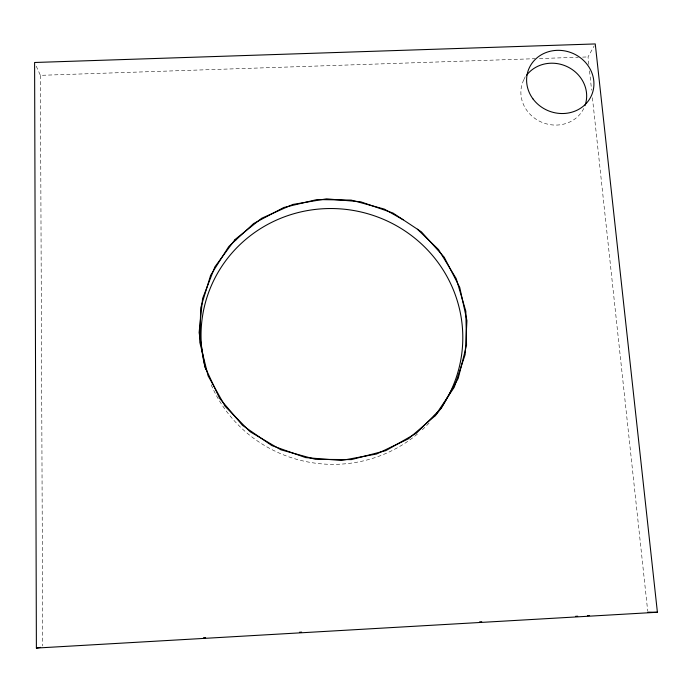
<?xml version="1.0" encoding="UTF-8"?>
<svg xmlns="http://www.w3.org/2000/svg" width="692" height="692" viewBox="0 0 692 692"><rect width="100%" height="100%" fill="white"/><g stroke="black" fill="none" stroke-linecap="round" stroke-linejoin="round"><path stroke-width="0.52" stroke-dasharray="3.46 2.59" d="M523.939 79.519L525.271 76.622M588.831 64.442L588.027 56.926L594.229 45.793M36.252 66.155L40.387 75.341L535.098 58.699M539.423 58.561L578.304 57.246M582.629 57.107L588.027 56.926M589.532 70.887L591.608 90.219M592.421 97.736L647.712 611.088M40.387 75.341L42.748 645.956M429.04 423.046A130.987 127.804 10.7 0 1 420.632 431.272M417.371 434.083A130.987 127.804 10.7 0 1 210.714 383.636M583.771 108.445A33.242 30.569 21.6 0 1 539.129 121.014A33.242 30.569 21.6 0 1 524.899 77.772"/><path stroke-width="1.04" d="M434.991 415.927L454.289 387.191L465.128 354.659L466.936 320.63L459.748 287.422L444.203 257.19L421.419 231.863L392.944 213.006L360.627 201.77L326.538 198.846L292.828 204.443L261.671 218.257L235.098 239.475L214.918 266.809L202.592 298.546L199.106 332.61L204.867 366.673L219.615 398.341L242.451 425.312L271.818 445.57L305.613 457.594L341.381 460.483L376.517 454.03L408.47 438.789L434.991 415.927L434.291 415.304M36.391 648.058L657.4 612.256L595.258 43.942L34.6 62.488L36.391 648.058L40.629 647.375M203.457 637.773L205.611 637.652M299.446 632.246L301.608 632.116M479.573 621.866L481.727 621.736M575.562 616.33L577.725 616.209M587.43 615.646L589.584 615.525M647.824 612.169L657.4 612.256M403.211 219.805L384.233 209.062L351.207 200.1L317.005 199.555L283.789 207.496L253.713 223.473L228.758 246.551L210.636 275.304L200.706 307.914L199.78 342.211L208.102 375.851L225.229 406.429L250.072 431.713L280.891 449.809L315.5 459.341L351.354 459.609L385.851 450.63L416.506 433.114L441.167 408.418L458.199 378.403L466.546 345.221L465.82 311.192L456.218 278.599L438.512 249.553L417.406 229.208M235.098 239.475L235.764 240.063M205.827 369.623A130.987 127.804 10.7 0 1 356.709 211.069A130.987 127.804 10.7 0 1 435.925 415.01M526.595 75.272A33.242 30.569 21.6 0 1 568.426 67.271A33.242 30.569 21.6 0 1 584.948 105.694M532.961 98.887A34.038 31.218 21.5 0 0 590.977 96.56A34.038 31.218 21.5 0 0 556.844 50.352A34.038 31.218 21.5 0 0 532.961 98.887"/></g></svg>
